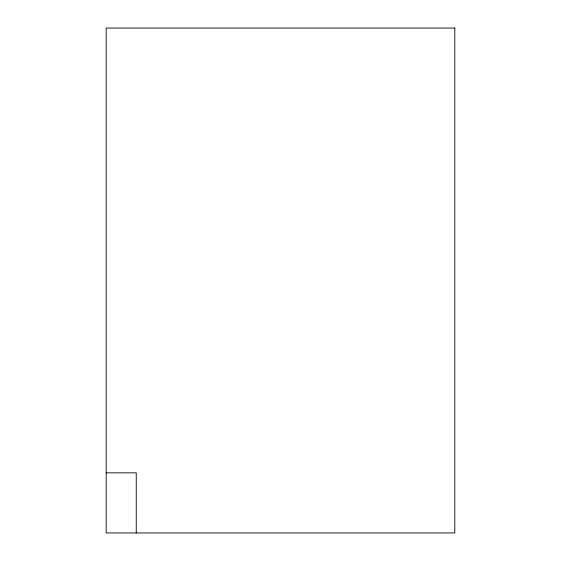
<?xml version="1.0" encoding="UTF-8"?>
<svg xmlns="http://www.w3.org/2000/svg" width="561" height="561" viewBox="0 0 561 561"><rect width="100%" height="100%" fill="white"/><g stroke="black" fill="none" stroke-linecap="round" stroke-linejoin="round"><path stroke-width="0.84" d="M106.19 472.846L136.246 472.846L136.246 532.95M454.81 28.05L106.19 28.05L106.19 532.95L454.81 532.95L454.81 28.05"/></g></svg>
